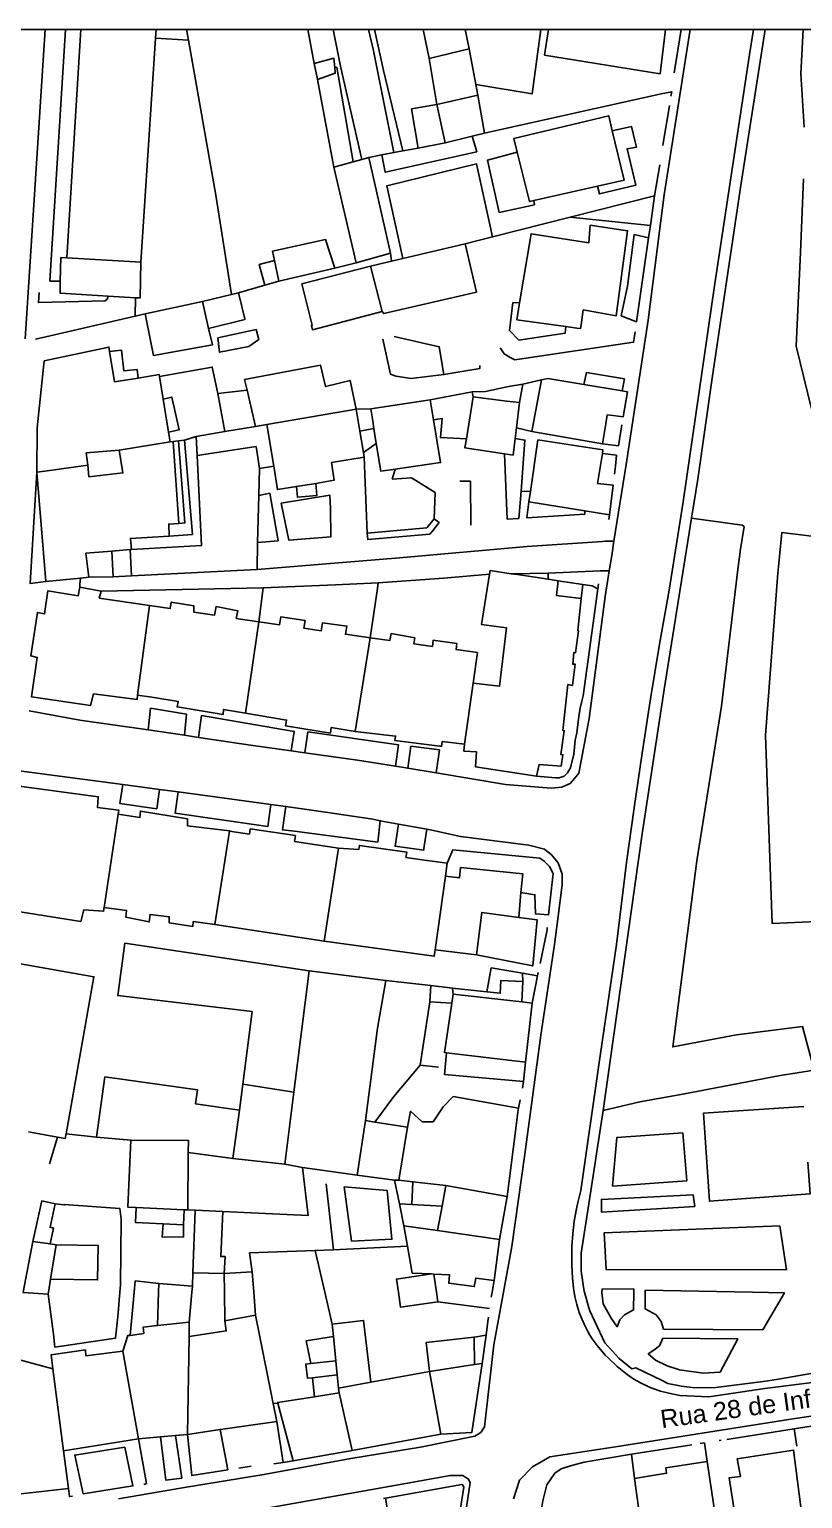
# Model space of a CAD drawing. Header units: millimetres. Extents: x 1778 to 2471, y 1406 to 1876.
# Drawn here: x 2260.8 to 2367.6, y 1672.4 to 1875.5 of the extents above; entities that cross this region are included whole.
import ezdxf
from ezdxf.enums import TextEntityAlignment as Align

# ---------------------------------------------------------------- set-up
doc = ezdxf.new("R2010")
doc.units = ezdxf.units.MM
doc.linetypes.add('SOLID_LINE', pattern=[0])
doc.layers.add('ARQ_LEGENDA', color=5, linetype='Continuous', lineweight=0)
doc.layers.add('LOC_CORTE', color=6, linetype='Continuous')
doc.layers.add('LOC_VISTA', color=8, linetype='Continuous')
doc.styles.add('Arial', font='arial.ttf', dxfattribs={"height": 0.2})

msp = doc.modelspace()

# ---------------------------------------------------------------- linework, layer by layer
at = {"layer": 'LOC_CORTE'}
for p, q in [((2267.877, 1875.536), (2265.917, 1843.932)), ((2321.527, 1872.852), (2316.007, 1871.502)), ((2316.007, 1871.502), (2317.097, 1865.152)), ((2300.557, 1868.622), (2302.857, 1856.482)), ((2322.747, 1866.442), (2317.097, 1865.152)), ((2318.237, 1859.842), (2317.097, 1865.152)), ((2305.497, 1857.222), (2302.857, 1856.482)), ((2276.157, 1843.362), (2265.917, 1843.932)), ((2295.237, 1840.742), (2294.647, 1843.592)), ((2309.507, 1836.512), (2307.887, 1842.812)), ((2285.527, 1834.192), (2284.687, 1837.902)), ((2328.987, 1826.492), (2328.517, 1823.932)), ((2316.157, 1824.322), (2321.977, 1825.402)), ((2322.087, 1824.712), (2321.167, 1818.902)), ((2322.087, 1824.712), (2321.977, 1825.402)), ((2279.997, 1819.832), (2279.257, 1824.412)), ((2305.937, 1823.002), (2293.587, 1820.892)), ((2307.937, 1823.082), (2316.157, 1824.322)), ((2316.617, 1821.542), (2316.157, 1824.322)), ((2328.077, 1820.432), (2328.517, 1823.932)), ((2292.007, 1820.622), (2287.787, 1819.912)), ((2273.167, 1817.372), (2280.217, 1818.492)), ((2279.997, 1819.832), (2280.217, 1818.492)), ((2280.217, 1818.492), (2280.637, 1818.562)), ((2280.637, 1818.562), (2281.347, 1818.632)), ((2281.397, 1807.212), (2280.637, 1818.562)), ((2281.347, 1818.632), (2282.197, 1818.712)), ((2282.197, 1818.712), (2283.807, 1819.242)), ((2283.807, 1819.242), (2287.787, 1819.912)), ((2283.807, 1819.242), (2283.937, 1816.602)), ((2263.007, 1799.192), (2261.797, 1814.312)), ((2272.127, 1803.402), (2274.687, 1803.622)), ((2274.857, 1803.632), (2274.687, 1803.622)), ((2277.337, 1795.852), (2275.717, 1783.472)), ((2292.477, 1793.612), (2290.637, 1780.962)), ((2307.857, 1791.412), (2305.767, 1778.452)), ((2273.037, 1767.012), (2271.097, 1754.092)), ((2288.407, 1764.682), (2286.367, 1751.772)), ((2303.467, 1762.322), (2301.517, 1749.472)), ((2316.847, 1748.232), (2318.257, 1758.442)), ((2301.517, 1749.472), (2286.367, 1751.772)), ((2322.577, 1747.542), (2316.847, 1748.232)), ((2328.977, 1743.862), (2328.817, 1741.042)), ((2328.897, 1745.032), (2328.977, 1743.862)), ((2328.817, 1741.042), (2319.317, 1742.132)), ((2330.267, 1740.872), (2328.817, 1741.042)), ((2330.267, 1740.872), (2329.317, 1732.712)), ((2329.317, 1732.712), (2318.397, 1734.012)), ((2289.787, 1726.092), (2290.267, 1729.692)), ((2290.267, 1729.692), (2297.317, 1728.572)), ((2296.077, 1718.612), (2297.317, 1728.572)), ((2289.787, 1726.092), (2288.887, 1719.392)), ((2282.717, 1720.212), (2282.657, 1712.302)), ((2288.887, 1719.392), (2282.717, 1720.212)), ((2296.077, 1718.612), (2288.887, 1719.392)), ((2311.837, 1716.402), (2311.227, 1716.382)), ((2311.937, 1713.142), (2311.227, 1716.382)), ((2313.627, 1713.042), (2311.937, 1713.142)), ((2282.157, 1712.322), (2275.517, 1712.602)), ((2282.157, 1712.322), (2282.057, 1710.222)), ((2282.657, 1712.302), (2282.157, 1712.322)), ((2283.647, 1712.252), (2282.657, 1712.302)), ((2283.357, 1703.592), (2283.647, 1712.252)), ((2287.487, 1712.072), (2283.647, 1712.252)), ((2282.057, 1710.222), (2279.257, 1710.362)), ((2325.717, 1708.202), (2317.187, 1709.432)), ((2263.607, 1707.592), (2261.207, 1707.922)), ((2264.457, 1707.472), (2263.607, 1707.592)), ((2263.677, 1702.712), (2264.457, 1707.472)), ((2283.287, 1701.732), (2283.357, 1703.592)), ((2287.697, 1703.492), (2283.357, 1703.592)), ((2282.627, 1681.232), (2282.857, 1694.762)), ((2316.057, 1689.952), (2322.267, 1690.892)), ((2323.357, 1691.052), (2322.267, 1690.892)), ((2265.447, 1678.952), (2263.997, 1690.312)), ((2303.297, 1689.472), (2299.867, 1689.092)), ((2299.867, 1689.092), (2300.187, 1686.442)), ((2307.937, 1688.482), (2303.477, 1687.662)), ((2307.937, 1688.482), (2316.057, 1689.952)), ((2317.637, 1681.272), (2316.057, 1689.952)), ((2303.567, 1686.972), (2300.187, 1686.442))]:
    msp.add_line(p, q, dxfattribs=at)
for points in [[(2265.027, 1840.732), (2263.597, 1840.722), (2265.735, 1875.536)], [(2276.157, 1843.362), (2278.207, 1874.322), (2278.286, 1875.536)], [(2315.19, 1875.536), (2316.007, 1871.502)], [(2321.527, 1872.852), (2320.986, 1875.536)], [(2348.702, 1875.536), (2347.937, 1869.392), (2331.967, 1871.962), (2332.5, 1875.536)], [(2300.557, 1868.622), (2300.557, 1868.642), (2300.127, 1870.832), (2302.817, 1871.542), (2302.957, 1870.252)], [(2322.747, 1866.442), (2322.467, 1867.902), (2321.527, 1872.852)], [(2302.957, 1870.252), (2303.037, 1869.472), (2300.557, 1868.622)], [(2302.957, 1870.252), (2303.237, 1870.302), (2305.497, 1857.222)], [(2317.097, 1865.152), (2313.577, 1864.532), (2314.517, 1859.132), (2318.237, 1859.842)], [(2318.237, 1859.842), (2321.947, 1860.762), (2323.687, 1861.202), (2322.747, 1866.442)], [(2328.187, 1858.562), (2327.707, 1860.442), (2340.837, 1863.582), (2341.337, 1861.492), (2342.967, 1854.682), (2339.307, 1853.862), (2330.487, 1851.872)], [(2302.857, 1856.482), (2305.927, 1843.242), (2310.687, 1844.592), (2307.687, 1857.832), (2306.717, 1857.562), (2305.497, 1857.222)], [(2330.487, 1851.872), (2330.557, 1851.292), (2325.677, 1850.222), (2324.087, 1857.462), (2328.187, 1858.562)], [(2330.487, 1851.872), (2329.907, 1851.722), (2328.187, 1858.562)], [(2334.907, 1834.442), (2328.157, 1835.392), (2328.497, 1837.702), (2330.107, 1847.282), (2338.067, 1846.002), (2338.287, 1848.462), (2343.457, 1847.682), (2341.887, 1835.932), (2337.327, 1836.732), (2337.017, 1834.692), (2336.937, 1834.152), (2336.427, 1834.222), (2334.907, 1834.442)], [(2295.237, 1840.742), (2302.957, 1842.532), (2301.687, 1846.462), (2294.377, 1844.882), (2294.647, 1843.592)], [(2307.887, 1842.812), (2310.817, 1843.492), (2312.387, 1843.862), (2320.997, 1845.882), (2322.557, 1839.212), (2309.727, 1836.232), (2309.507, 1836.512)], [(2276.157, 1843.362), (2276.047, 1838.392), (2275.407, 1838.432), (2271.647, 1838.662), (2264.997, 1839.072), (2265.027, 1840.732)], [(2265.917, 1843.932), (2265.097, 1843.972), (2265.027, 1840.732)], [(2295.237, 1840.742), (2293.307, 1840.182), (2292.527, 1843.022), (2294.647, 1843.592)], [(2309.507, 1836.512), (2299.887, 1833.992), (2299.737, 1834.602), (2299.847, 1834.632), (2298.427, 1840.372), (2307.887, 1842.812)], [(2284.687, 1837.902), (2288.677, 1838.872), (2289.657, 1839.112), (2290.517, 1835.532), (2290.537, 1835.422), (2285.527, 1834.192)], [(2285.527, 1834.192), (2286.047, 1831.902), (2277.907, 1830.462), (2276.757, 1836.182), (2284.687, 1837.902)], [(2261.797, 1814.312), (2261.827, 1820.412), (2261.827, 1820.422), (2262.797, 1829.692), (2271.747, 1831.602), (2271.847, 1830.982)], [(2271.847, 1830.982), (2273.497, 1831.172), (2273.827, 1828.302), (2275.637, 1828.512), (2275.777, 1827.322)], [(2275.777, 1827.322), (2272.527, 1826.792), (2271.847, 1830.982)], [(2293.587, 1820.892), (2292.007, 1820.622), (2290.837, 1825.652), (2290.507, 1827.102), (2300.987, 1829.112), (2301.707, 1826.152), (2305.077, 1827.002), (2305.937, 1823.002)], [(2275.777, 1827.322), (2278.697, 1827.802), (2278.737, 1827.552), (2279.257, 1824.412)], [(2321.977, 1825.402), (2323.817, 1825.482), (2326.987, 1826.132), (2328.987, 1826.492)], [(2328.987, 1826.492), (2331.537, 1827.062), (2330.207, 1819.942), (2328.077, 1820.432)], [(2330.207, 1819.942), (2331.537, 1827.062), (2332.437, 1827.272), (2337.407, 1826.442), (2342.687, 1825.552), (2343.427, 1825.422), (2342.837, 1821.962), (2341.437, 1822.132), (2340.627, 1822.222), (2340.417, 1820.972), (2339.957, 1818.212), (2330.207, 1819.942)], [(2337.407, 1826.442), (2342.687, 1825.552), (2343.007, 1827.212), (2337.747, 1828.072), (2337.407, 1826.442)], [(2279.257, 1824.412), (2280.437, 1824.682), (2281.457, 1820.172), (2279.997, 1819.832)], [(2287.787, 1819.912), (2286.817, 1825.172), (2290.837, 1825.652), (2292.007, 1820.622)], [(2328.517, 1823.932), (2326.747, 1824.142), (2323.857, 1824.502), (2322.087, 1824.712)], [(2305.937, 1823.002), (2306.257, 1821.072), (2306.437, 1819.972), (2306.917, 1817.042), (2307.027, 1816.382), (2302.507, 1815.642), (2302.907, 1813.182), (2300.347, 1812.762), (2297.667, 1812.332), (2295.047, 1811.902), (2294.527, 1815.122), (2293.587, 1820.892)], [(2308.377, 1820.332), (2306.437, 1819.972), (2306.257, 1821.072), (2305.937, 1823.002), (2307.937, 1823.082)], [(2307.937, 1823.082), (2308.207, 1821.402), (2308.377, 1820.332)], [(2283.937, 1816.602), (2292.097, 1817.852), (2292.557, 1814.812), (2294.527, 1815.122), (2293.587, 1820.892), (2292.007, 1820.622)], [(2316.617, 1821.542), (2317.597, 1815.632), (2311.307, 1814.742), (2309.317, 1814.462), (2308.707, 1818.292), (2308.377, 1820.332)], [(2321.167, 1818.902), (2317.577, 1819.082), (2317.827, 1821.712), (2316.617, 1821.542)], [(2328.077, 1820.432), (2327.897, 1818.972), (2327.607, 1816.672), (2326.437, 1816.842), (2320.967, 1817.662), (2321.167, 1818.902)], [(2282.197, 1818.712), (2283.287, 1805.692), (2280.097, 1805.472)], [(2281.347, 1818.632), (2282.257, 1807.282), (2281.397, 1807.212)], [(2329.797, 1810.192), (2337.557, 1808.952), (2340.937, 1808.412), (2341.457, 1812.492), (2339.307, 1812.752), (2339.957, 1816.892), (2340.037, 1817.382), (2331.047, 1818.772), (2330.007, 1811.632), (2329.797, 1810.192)], [(2273.167, 1817.372), (2268.617, 1816.992), (2268.837, 1815.262)], [(2268.837, 1815.262), (2268.987, 1813.682), (2273.677, 1814.192), (2273.167, 1817.372)], [(2283.937, 1816.602), (2284.537, 1804.152), (2274.857, 1803.632)], [(2263.007, 1799.192), (2260.877, 1798.902), (2261.797, 1814.312)], [(2261.797, 1814.312), (2262.897, 1814.462), (2268.837, 1815.262)], [(2300.347, 1812.762), (2297.667, 1812.332), (2297.807, 1810.832), (2300.497, 1811.082), (2300.347, 1812.762)], [(2280.097, 1805.472), (2280.017, 1807.132), (2281.397, 1807.212)], [(2274.857, 1803.632), (2274.707, 1805.152), (2280.097, 1805.472)], [(2272.127, 1803.402), (2268.577, 1803.102), (2268.947, 1799.792), (2267.797, 1799.672), (2263.007, 1799.192)], [(2274.687, 1803.622), (2274.887, 1799.972), (2272.327, 1799.832), (2272.127, 1803.402)], [(2330.867, 1772.292), (2322.437, 1773.552), (2322.567, 1775.632), (2320.827, 1775.742), (2320.887, 1776.712), (2322.087, 1785.142), (2325.737, 1784.692), (2326.707, 1792.782), (2323.257, 1793.232), (2324.367, 1800.202), (2324.437, 1800.702), (2327.357, 1800.262), (2328.237, 1800.142), (2332.457, 1799.502), (2333.847, 1799.292), (2333.607, 1797.272), (2337.037, 1796.832), (2336.547, 1792.402), (2336.667, 1792.362), (2336.267, 1789.342), (2336.007, 1789.362), (2335.877, 1787.742), (2336.207, 1787.742), (2335.827, 1784.812), (2335.207, 1784.942), (2334.497, 1778.582), (2334.697, 1778.552), (2334.197, 1775.282), (2334.507, 1775.222), (2334.247, 1773.672), (2331.207, 1773.882), (2330.867, 1772.292)], [(2275.717, 1783.472), (2275.637, 1782.852), (2269.617, 1783.632), (2269.217, 1782.042), (2261.057, 1783.222), (2261.847, 1788.692), (2260.947, 1788.892), (2261.867, 1794.902), (2262.837, 1794.702), (2263.297, 1797.882), (2267.517, 1797.222), (2267.717, 1798.402), (2270.687, 1797.872), (2270.417, 1796.902), (2277.337, 1795.852)], [(2277.337, 1795.852), (2280.197, 1795.432), (2280.367, 1796.352), (2283.487, 1795.822), (2283.487, 1794.942), (2286.327, 1794.522), (2286.567, 1795.722), (2289.567, 1795.112), (2289.357, 1794.072), (2292.477, 1793.612)], [(2292.477, 1793.612), (2295.337, 1793.202), (2295.517, 1794.322), (2298.867, 1793.792), (2298.697, 1792.722), (2301.107, 1792.372), (2301.257, 1793.472), (2304.647, 1793.012), (2304.437, 1791.902), (2307.857, 1791.412)], [(2307.857, 1791.412), (2310.587, 1791.032), (2310.757, 1791.982), (2314.027, 1791.382), (2313.877, 1790.572), (2316.457, 1790.212), (2316.567, 1791.062), (2319.837, 1790.612), (2319.727, 1789.762), (2322.677, 1789.352), (2322.087, 1785.142), (2320.887, 1776.712), (2317.817, 1777.062), (2317.737, 1776.412), (2317.507, 1776.432), (2311.287, 1777.192), (2311.367, 1777.802), (2305.767, 1778.452)], [(2290.637, 1780.962), (2287.597, 1781.492), (2287.537, 1780.792), (2281.167, 1781.852), (2281.307, 1782.612), (2277.657, 1783.172), (2275.717, 1783.472)], [(2305.767, 1778.452), (2302.487, 1778.982), (2302.357, 1778.222), (2296.177, 1779.212), (2296.317, 1780.032), (2290.637, 1780.962)], [(2271.097, 1754.092), (2271.017, 1753.592), (2268.257, 1753.782), (2267.857, 1752.192), (2256.507, 1753.972), (2257.367, 1759.782), (2256.677, 1759.912), (2257.387, 1765.652), (2258.287, 1765.452), (2259.007, 1770.912), (2270.277, 1769.412), (2270.157, 1767.952), (2273.127, 1767.562), (2273.037, 1767.012)], [(2273.037, 1767.012), (2276.037, 1766.552), (2276.097, 1767.452), (2282.597, 1766.392), (2282.607, 1765.422), (2288.417, 1764.712), (2288.407, 1764.682)], [(2288.407, 1764.682), (2291.177, 1764.252), (2291.287, 1765.002), (2297.527, 1764.052), (2297.407, 1763.252), (2303.467, 1762.322)], [(2318.257, 1758.442), (2318.497, 1760.242), (2315.067, 1760.722), (2312.807, 1761.032), (2312.907, 1761.782), (2306.367, 1762.692), (2306.287, 1762.132), (2303.467, 1762.322)], [(2328.417, 1752.742), (2328.687, 1756.202), (2328.947, 1758.742), (2320.367, 1759.632), (2320.217, 1758.232), (2318.257, 1758.442)], [(2286.367, 1751.772), (2283.397, 1752.172), (2283.327, 1751.472), (2280.077, 1752.002), (2280.077, 1752.832), (2277.447, 1753.162), (2277.317, 1752.122), (2274.067, 1752.792), (2274.197, 1753.692), (2271.097, 1754.092)], [(2328.417, 1752.742), (2323.297, 1753.422), (2322.577, 1747.542)], [(2328.417, 1752.742), (2330.957, 1752.402), (2330.327, 1746.022), (2322.577, 1747.542)], [(2316.847, 1748.232), (2316.727, 1747.372), (2301.517, 1749.472)], [(2249.017, 1725.742), (2253.177, 1747.442), (2258.727, 1746.462), (2263.147, 1745.682), (2269.677, 1744.532), (2265.817, 1722.832), (2265.707, 1722.182), (2264.617, 1722.372), (2260.627, 1723.072)], [(2297.317, 1728.572), (2299.407, 1745.372), (2273.957, 1749.192), (2272.977, 1741.932), (2291.567, 1739.722), (2290.267, 1729.692)], [(2323.987, 1742.452), (2324.607, 1745.762), (2328.897, 1745.032)], [(2319.137, 1740.862), (2316.087, 1741.072), (2316.237, 1743.302), (2319.247, 1742.962), (2319.317, 1742.132), (2319.137, 1740.862)], [(2328.977, 1743.862), (2325.937, 1744.032), (2325.837, 1742.252), (2323.987, 1742.452)], [(2328.897, 1745.032), (2330.977, 1744.642), (2330.267, 1740.872)], [(2318.397, 1734.012), (2318.137, 1734.042), (2319.137, 1740.862), (2319.317, 1742.132)], [(2319.317, 1742.132), (2319.247, 1742.962), (2323.987, 1742.452)], [(2329.317, 1732.712), (2329.077, 1730.052), (2318.137, 1731.022), (2318.397, 1734.012)], [(2274.787, 1721.912), (2270.017, 1722.372), (2271.197, 1730.682), (2283.997, 1728.872), (2283.727, 1726.952), (2289.787, 1726.092)], [(2368.377, 1718.882), (2368.707, 1714.522), (2354.767, 1713.492), (2353.957, 1725.682), (2367.797, 1726.612)], [(2311.227, 1716.382), (2306.047, 1717.102), (2307.227, 1724.642), (2308.527, 1724.432), (2313.017, 1723.732), (2311.837, 1716.402)], [(2275.517, 1712.602), (2274.367, 1712.652), (2274.787, 1721.912)], [(2282.717, 1720.212), (2282.727, 1721.902), (2274.787, 1721.912)], [(2287.487, 1712.072), (2299.307, 1711.522), (2298.497, 1718.152), (2296.077, 1718.612)], [(2313.627, 1713.042), (2313.757, 1716.182), (2311.837, 1716.402)], [(2317.187, 1709.432), (2317.797, 1712.812), (2318.307, 1715.662), (2326.777, 1714.152), (2325.717, 1708.202)], [(2263.607, 1707.592), (2264.107, 1709.782), (2263.607, 1709.892), (2264.337, 1713.112), (2262.477, 1713.532), (2261.207, 1707.922)], [(2313.627, 1713.042), (2317.797, 1712.812), (2317.187, 1709.432), (2312.517, 1710.102), (2311.937, 1713.142)], [(2279.257, 1710.362), (2275.417, 1710.562), (2275.517, 1712.602)], [(2287.487, 1712.072), (2287.197, 1705.842), (2287.817, 1705.842), (2287.697, 1703.492)], [(2282.057, 1710.222), (2282.067, 1708.562), (2279.097, 1708.542), (2279.257, 1710.362)], [(2325.717, 1708.202), (2325.007, 1702.532), (2322.447, 1702.862), (2322.247, 1701.682), (2318.717, 1702.142), (2318.847, 1703.312), (2316.657, 1703.412), (2316.357, 1703.432), (2313.667, 1703.552), (2313.017, 1707.272), (2312.517, 1710.102), (2317.187, 1709.432)], [(2263.677, 1702.712), (2263.387, 1700.902), (2263.337, 1700.622), (2259.877, 1700.872), (2259.887, 1700.902), (2261.207, 1707.922)], [(2263.677, 1702.712), (2270.177, 1702.602), (2270.267, 1707.372), (2264.457, 1707.472)], [(2287.747, 1696.932), (2292.027, 1697.722), (2291.787, 1700.902), (2291.567, 1703.732), (2287.697, 1703.492)], [(2287.747, 1696.932), (2287.717, 1700.902), (2287.697, 1703.492)], [(2316.657, 1703.412), (2317.027, 1700.902), (2317.217, 1699.572), (2312.067, 1698.822), (2311.767, 1700.902), (2311.497, 1702.722), (2316.357, 1703.432), (2316.657, 1703.412)], [(2282.847, 1696.762), (2278.457, 1696.302), (2278.597, 1700.902), (2278.627, 1702.092), (2283.287, 1701.732)], [(2283.287, 1701.732), (2283.217, 1700.902), (2282.847, 1696.762)], [(2282.627, 1681.232), (2280.957, 1681.092), (2278.857, 1680.902), (2275.837, 1680.622), (2273.687, 1692.752), (2274.357, 1694.902), (2274.667, 1694.942), (2276.567, 1695.192), (2276.497, 1696.092), (2278.457, 1696.302), (2282.847, 1696.762), (2282.857, 1694.762)], [(2282.627, 1681.232), (2287.147, 1681.902), (2288.207, 1682.052), (2289.747, 1682.282), (2294.967, 1683.042), (2294.447, 1685.522), (2292.027, 1697.722), (2287.747, 1696.932), (2287.967, 1695.552), (2282.857, 1694.762)], [(2282.847, 1696.762), (2282.857, 1694.762), (2287.967, 1695.552), (2287.747, 1696.932)], [(2303.477, 1687.662), (2303.297, 1689.472), (2303.107, 1691.422), (2302.777, 1694.762), (2302.607, 1696.502), (2306.957, 1697.002), (2307.937, 1688.482)], [(2316.057, 1689.952), (2322.267, 1690.892), (2322.237, 1694.702), (2315.607, 1693.962), (2316.057, 1689.952)], [(2322.267, 1690.892), (2322.237, 1694.702), (2323.887, 1694.992), (2323.357, 1691.052)], [(2263.997, 1690.312), (2263.747, 1692.262), (2268.507, 1692.922), (2268.577, 1692.092), (2273.687, 1692.752), (2275.837, 1680.622), (2265.447, 1678.952)], [(2258.217, 1691.892), (2260.587, 1691.252), (2263.997, 1690.312)], [(2303.297, 1689.472), (2303.107, 1691.422), (2299.677, 1691.052), (2298.967, 1690.972), (2299.177, 1689.012), (2299.867, 1689.092)], [(2323.357, 1691.052), (2321.917, 1681.512), (2317.637, 1681.272)], [(2303.567, 1686.972), (2303.477, 1687.662), (2303.297, 1689.472)], [(2300.187, 1686.442), (2295.087, 1685.662), (2295.107, 1685.562), (2297.217, 1677.592), (2305.357, 1679.042), (2303.567, 1686.972)], [(2317.637, 1681.272), (2305.357, 1679.042), (2303.567, 1686.972), (2303.477, 1687.662)], [(2265.447, 1678.952), (2266.157, 1673.772), (2240.217, 1670.882), (2239.177, 1671.152), (2238.477, 1671.702), (2237.987, 1672.322), (2238.147, 1673.222)], [(2340.317, 1662.302), (2330.527, 1663.752), (2331.477, 1670.672), (2331.737, 1672.062), (2332.277, 1674.272), (2333.367, 1675.872), (2334.267, 1676.492), (2335.577, 1676.922), (2337.437, 1677.422), (2343.987, 1678.502), (2344.397, 1675.162), (2345.297, 1668.802), (2343.277, 1668.582)], [(2358.507, 1668.752), (2357.497, 1675.252), (2359.037, 1675.412), (2358.587, 1677.852), (2366.397, 1679.072), (2367.527, 1670.122)], [(2345.297, 1668.802), (2344.397, 1675.162), (2348.827, 1675.882), (2348.747, 1676.642), (2354.467, 1677.512), (2356.737, 1662.132), (2351.457, 1661.392), (2350.857, 1664.322), (2346.037, 1663.602), (2345.297, 1668.802)], [(2311.437, 1663.762), (2309.997, 1672.442), (2320.527, 1674.332), (2320.617, 1674.272), (2320.827, 1673.932), (2319.307, 1664.252), (2311.437, 1663.762)]]:
    msp.add_lwpolyline(points, dxfattribs=at)
at = {"layer": 'LOC_VISTA'}
for p, q in [((2299.232, 1875.536), (2300.127, 1870.832)), ((2350.848, 1875.536), (2349.867, 1869.542)), ((2278.207, 1874.322), (2282.737, 1874.032)), ((2300.557, 1868.622), (2302.857, 1856.482)), ((2347.887, 1856.822), (2347.187, 1852.522)), ((2305.927, 1843.242), (2302.957, 1842.532)), ((2310.687, 1844.592), (2310.817, 1843.492)), ((2275.407, 1838.432), (2275.387, 1835.872)), ((2276.757, 1836.182), (2275.387, 1835.872)), ((2307.027, 1816.382), (2307.447, 1805.862)), ((2340.937, 1808.412), (2340.837, 1807.742)), ((2292.307, 1804.602), (2292.217, 1800.862)), ((2295.137, 1804.812), (2292.307, 1804.602)), ((2292.217, 1800.862), (2274.887, 1799.972)), ((2272.327, 1799.832), (2268.947, 1799.792)), ((2293.047, 1798.302), (2292.477, 1793.612)), ((2303.047, 1798.712), (2293.047, 1798.302)), ((2318.047, 1799.652), (2308.987, 1799.022)), ((2336.727, 1780.532), (2336.417, 1778.272)), ((2297.357, 1778.462), (2296.947, 1775.772)), ((2331.087, 1745.142), (2330.977, 1744.642)), ((2329.077, 1730.052), (2328.907, 1729.142)), ((2327.937, 1723.162), (2326.777, 1714.152)), ((2264.617, 1722.372), (2263.547, 1718.652)), ((2265.817, 1722.832), (2270.017, 1722.372)), ((2298.497, 1718.152), (2306.047, 1717.102)), ((2301.767, 1715.892), (2302.797, 1706.782)), ((2313.757, 1716.182), (2318.307, 1715.662)), ((2265.577, 1713.022), (2273.257, 1712.482)), ((2313.017, 1707.272), (2302.797, 1706.782)), ((2317.217, 1699.572), (2324.337, 1698.662)), ((2374.087, 1690.612), (2364.317, 1688.902)), ((2294.967, 1683.042), (2295.837, 1677.382)), ((2356.367, 1680.432), (2356.087, 1680.382)), ((2366.477, 1682.012), (2357.177, 1680.552)), ((2366.477, 1682.012), (2366.837, 1679.642)), ((2352.307, 1679.792), (2343.987, 1678.502)), ((2291.417, 1676.862), (2289.697, 1676.572)), ((2295.837, 1677.382), (2294.527, 1677.162)), ((2297.217, 1677.592), (2295.837, 1677.382)), ((2275.067, 1674.112), (2268.197, 1673.012)), ((2309.997, 1672.442), (2309.697, 1672.392))]:
    msp.add_line(p, q, dxfattribs=at)
msp.add_lwpolyline([(2109.839, 1405.536), (2469.839, 1405.536), (2469.839, 1875.536), (2109.839, 1875.536)], close=True, dxfattribs=at)
for points in [[(2262.922, 1875.536), (2260.187, 1832.722)], [(2260.737, 1781.302), (2267.737, 1780.022), (2277.167, 1778.672), (2282.177, 1777.922), (2284.147, 1777.622), (2291.627, 1776.512), (2296.947, 1775.772), (2298.827, 1775.502), (2306.087, 1774.502), (2311.357, 1773.652), (2313.067, 1773.372), (2317.007, 1772.742), (2326.577, 1771.112), (2332.887, 1770.592), (2334.367, 1770.742), (2334.427, 1770.772), (2335.497, 1771.252), (2336.127, 1771.962), (2336.697, 1772.672), (2338.127, 1780.262), (2340.337, 1797.132), (2340.907, 1800.652), (2341.247, 1802.782), (2341.557, 1804.762), (2343.247, 1815.352), (2346.277, 1835.342), (2347.847, 1847.632), (2348.487, 1852.642), (2351.807, 1873.772), (2352.079, 1875.536)], [(2282.737, 1874.032), (2278.207, 1874.322), (2278.286, 1875.536)], [(2288.677, 1838.872), (2286.517, 1852.632), (2282.737, 1874.032), (2282.468, 1875.536)], [(2282.468, 1875.536), (2282.737, 1874.032)], [(2282.737, 1874.032), (2282.468, 1875.536)], [(2299.232, 1875.536), (2300.127, 1870.832), (2300.557, 1868.642), (2300.557, 1868.622), (2302.857, 1856.482), (2305.927, 1843.242), (2302.957, 1842.532), (2301.687, 1846.462), (2294.377, 1844.882), (2294.647, 1843.592), (2292.527, 1843.022), (2293.307, 1840.182), (2289.657, 1839.112), (2288.677, 1838.872)], [(2306.717, 1857.562), (2303.827, 1870.222), (2302.727, 1875.536)], [(2315.19, 1875.536), (2316.007, 1871.502), (2317.097, 1865.152), (2313.577, 1864.532), (2314.517, 1859.132), (2318.237, 1859.842), (2321.947, 1860.762), (2322.587, 1858.622), (2309.937, 1855.772), (2309.477, 1858.172), (2307.687, 1857.832), (2306.717, 1857.562)], [(2307.641, 1875.536), (2308.267, 1872.802), (2308.547, 1871.402), (2311.147, 1858.492), (2312.367, 1858.722), (2309.697, 1869.842), (2308.479, 1875.536)], [(2322.467, 1867.902), (2321.527, 1872.852), (2320.986, 1875.536)], [(2331.431, 1875.536), (2330.237, 1866.602), (2322.467, 1867.902)], [(2360.869, 1875.536), (2360.317, 1872.082), (2355.467, 1840.092), (2351.117, 1810.222), (2349.197, 1798.002), (2347.877, 1790.502), (2346.627, 1782.982), (2345.447, 1775.452), (2344.887, 1771.682), (2344.347, 1767.912), (2343.317, 1760.352), (2342.837, 1756.572), (2341.917, 1749.002), (2339.417, 1732.012), (2336.967, 1714.992), (2336.547, 1713.302), (2336.377, 1712.442), (2336.077, 1710.722), (2335.967, 1709.862), (2335.877, 1708.992), (2335.747, 1707.252), (2335.727, 1706.382), (2335.727, 1704.642), (2335.817, 1702.902), (2335.957, 1701.452), (2336.047, 1700.902), (2336.147, 1700.322), (2336.417, 1699.192), (2336.767, 1698.092), (2336.967, 1697.552), (2337.427, 1696.492), (2337.957, 1695.472), (2338.247, 1694.972), (2338.557, 1694.482), (2339.227, 1693.542), (2339.957, 1692.652), (2340.347, 1692.222), (2340.757, 1691.812), (2342.027, 1690.632), (2342.457, 1690.252), (2342.907, 1689.882), (2343.367, 1689.542), (2343.847, 1689.202), (2344.327, 1688.892), (2345.337, 1688.322), (2346.387, 1687.832), (2346.927, 1687.612), (2348.017, 1687.242), (2349.137, 1686.952), (2350.667, 1686.642), (2354.697, 1686.452), (2362.437, 1687.572), (2377.397, 1689.492)], [(2374.087, 1690.612), (2364.317, 1688.902), (2362.547, 1688.592), (2355.637, 1687.732), (2352.747, 1687.702), (2350.887, 1687.902), (2349.027, 1688.302), (2348.207, 1688.692), (2344.567, 1690.432), (2344.047, 1690.332), (2342.277, 1691.762), (2340.307, 1693.912), (2338.207, 1698.342), (2338.097, 1698.742), (2337.487, 1700.902), (2337.457, 1701.022), (2337.027, 1703.812), (2337.007, 1706.292), (2338.097, 1713.112), (2340.067, 1726.042), (2345.457, 1764.312), (2348.517, 1784.272), (2352.297, 1807.942), (2353.157, 1813.342), (2355.117, 1827.302), (2359.147, 1854.292), (2362.456, 1875.536)], [(2362.456, 1875.536), (2359.147, 1854.292), (2355.117, 1827.302), (2353.157, 1813.342), (2352.297, 1807.942), (2348.517, 1784.272), (2345.457, 1764.312), (2340.067, 1726.042)], [(2362.456, 1875.536), (2359.147, 1854.292), (2355.117, 1827.302), (2353.157, 1813.342), (2352.297, 1807.942), (2359.297, 1806.982), (2359.577, 1806.772), (2359.037, 1803.652), (2358.677, 1800.862), (2356.407, 1781.942), (2353.037, 1760.542), (2349.687, 1734.822), (2358.517, 1736.512), (2367.647, 1737.642)], [(2367.837, 1862.032), (2367.387, 1869.402), (2367.74, 1875.536)], [(2282.737, 1874.032), (2286.517, 1852.632), (2288.677, 1838.872)], [(2349.447, 1866.302), (2349.547, 1866.912), (2348.097, 1866.632), (2323.687, 1861.202)], [(2349.227, 1865.012), (2349.037, 1863.862), (2348.547, 1860.902), (2348.327, 1859.492)], [(2341.337, 1861.492), (2342.967, 1854.682), (2339.307, 1853.862), (2339.557, 1852.782), (2344.597, 1854.002), (2343.387, 1859.032), (2344.657, 1859.242), (2344.487, 1859.972), (2343.967, 1862.122), (2341.337, 1861.492)], [(2314.517, 1859.132), (2312.367, 1858.722), (2311.147, 1858.492), (2309.477, 1858.172), (2307.687, 1857.832)], [(2312.387, 1843.862), (2310.157, 1853.882), (2322.567, 1856.942), (2324.777, 1846.832), (2320.997, 1845.882), (2312.387, 1843.862)], [(2368.887, 1823.062), (2366.757, 1831.722), (2367.367, 1844.702), (2367.757, 1854.882)], [(2347.187, 1852.522), (2335.487, 1849.552), (2324.777, 1846.832), (2320.997, 1845.882)], [(2347.187, 1852.522), (2346.597, 1848.402), (2335.487, 1849.552), (2347.187, 1852.522)], [(2347.187, 1852.522), (2346.597, 1848.402), (2346.517, 1847.882), (2346.347, 1846.732), (2344.897, 1836.702), (2344.667, 1835.102)], [(2344.377, 1847.172), (2346.347, 1846.732), (2344.897, 1836.702), (2344.667, 1835.102), (2342.577, 1835.942), (2343.427, 1840.012), (2344.377, 1847.172)], [(2262.117, 1839.132), (2262.007, 1837.752), (2271.207, 1837.992), (2271.487, 1838.242), (2271.647, 1838.662)], [(2334.907, 1834.442), (2328.157, 1835.392), (2328.497, 1837.702), (2327.597, 1837.752), (2327.137, 1833.882), (2328.397, 1832.582), (2334.807, 1833.522), (2334.907, 1834.442)], [(2275.387, 1835.872), (2263.037, 1833.022), (2261.587, 1832.692)], [(2292.117, 1834.052), (2292.487, 1832.632), (2291.077, 1831.702), (2287.047, 1830.892), (2286.817, 1832.872), (2292.117, 1834.052)], [(2309.597, 1832.702), (2310.667, 1827.872), (2311.427, 1827.602), (2313.507, 1827.272), (2318.057, 1827.792), (2317.407, 1831.652), (2311.187, 1833.062)], [(2325.837, 1831.512), (2326.397, 1830.682), (2327.227, 1830.142), (2327.857, 1829.862), (2344.277, 1832.272), (2344.347, 1832.822), (2344.477, 1833.692)], [(2286.817, 1825.172), (2286.027, 1828.832), (2278.737, 1827.552)], [(2323.027, 1829.072), (2323.027, 1828.652), (2318.057, 1827.792)], [(2339.957, 1818.212), (2342.177, 1817.952), (2342.637, 1820.862)], [(2326.437, 1816.842), (2327.607, 1816.672), (2327.897, 1818.972), (2329.247, 1818.752), (2328.747, 1811.702), (2328.397, 1807.922), (2326.807, 1807.812), (2326.437, 1816.842)], [(2327.897, 1818.972), (2329.247, 1818.752), (2328.747, 1811.702), (2330.007, 1811.632)], [(2273.167, 1817.372), (2268.617, 1816.992), (2268.837, 1815.262)], [(2311.307, 1814.742), (2310.907, 1813.352), (2313.597, 1813.512), (2316.867, 1811.482), (2316.687, 1807.872), (2315.757, 1806.662), (2315.687, 1806.592), (2311.037, 1806.182), (2307.447, 1805.862), (2307.027, 1816.382), (2306.917, 1817.042), (2308.707, 1818.292), (2309.317, 1814.462), (2311.307, 1814.742)], [(2339.957, 1816.892), (2341.907, 1816.642), (2341.777, 1815.122), (2341.647, 1814.022)], [(2292.557, 1814.812), (2292.467, 1811.082), (2292.307, 1804.602)], [(2321.767, 1806.972), (2321.727, 1813.052), (2320.277, 1813.042)], [(2294.007, 1811.422), (2295.137, 1804.812), (2292.307, 1804.602), (2292.467, 1811.082), (2294.007, 1811.422)], [(2302.297, 1811.142), (2302.377, 1809.232), (2302.407, 1805.362), (2296.607, 1804.922), (2295.577, 1810.032), (2302.297, 1811.142)], [(2302.377, 1809.232), (2302.407, 1805.362), (2296.607, 1804.922)], [(2337.557, 1808.952), (2337.557, 1808.522), (2329.537, 1807.992), (2329.797, 1810.192), (2337.557, 1808.952)], [(2316.687, 1807.872), (2315.757, 1806.662), (2315.687, 1806.592), (2311.037, 1806.182), (2307.447, 1805.862), (2307.527, 1804.982), (2316.087, 1805.742), (2316.427, 1806.092), (2317.387, 1807.342), (2316.687, 1807.872)], [(2352.297, 1807.942), (2348.517, 1784.272), (2345.457, 1764.312), (2340.067, 1726.042), (2345.117, 1727.222), (2351.097, 1728.292), (2364.517, 1730.872), (2369.257, 1731.632), (2367.647, 1737.642), (2358.517, 1736.512), (2349.687, 1734.822), (2353.037, 1760.542), (2356.407, 1781.942), (2358.677, 1800.862), (2359.037, 1803.652), (2359.577, 1806.772), (2359.297, 1806.982), (2352.297, 1807.942)], [(2352.297, 1807.942), (2359.297, 1806.982), (2359.577, 1806.772), (2359.037, 1803.652), (2358.677, 1800.862)], [(2341.557, 1804.762), (2340.357, 1804.752), (2339.997, 1804.742), (2329.567, 1804.042), (2311.897, 1802.462), (2292.217, 1800.862), (2274.887, 1799.972), (2272.327, 1799.832), (2268.947, 1799.792), (2267.797, 1799.672), (2267.747, 1798.812), (2267.717, 1798.402), (2270.687, 1797.872), (2293.047, 1798.302), (2303.047, 1798.712), (2308.987, 1799.022), (2318.047, 1799.652), (2324.367, 1800.202), (2324.437, 1800.702), (2327.357, 1800.262), (2332.457, 1800.332), (2339.677, 1800.662), (2339.707, 1800.652), (2340.907, 1800.652), (2341.247, 1802.782), (2341.557, 1804.762)], [(2340.357, 1804.752), (2339.997, 1804.742), (2329.567, 1804.042), (2311.897, 1802.462), (2292.217, 1800.862)], [(2369.657, 1752.172), (2363.427, 1751.912), (2362.527, 1777.952), (2364.207, 1800.332), (2364.447, 1802.652), (2364.777, 1805.982), (2370.397, 1805.252)], [(2364.777, 1805.982), (2364.447, 1802.652), (2364.207, 1800.332), (2362.527, 1777.952), (2363.427, 1751.912), (2369.657, 1752.172), (2369.717, 1753.162), (2371.407, 1754.742), (2370.947, 1761.302), (2370.617, 1761.952), (2370.067, 1762.362), (2369.927, 1763.122), (2369.697, 1766.022), (2369.847, 1781.962), (2370.377, 1804.062), (2370.397, 1805.252), (2364.777, 1805.982)], [(2373.777, 1804.812), (2370.397, 1805.252), (2364.777, 1805.982), (2364.447, 1802.652), (2364.207, 1800.332)], [(2339.707, 1800.652), (2339.677, 1800.662), (2332.457, 1800.332), (2332.457, 1799.502)], [(2308.987, 1799.022), (2308.857, 1798.212), (2307.857, 1791.412)], [(2330.867, 1772.292), (2331.207, 1773.882), (2334.247, 1773.672), (2334.507, 1775.222), (2334.197, 1775.282), (2334.697, 1778.552), (2334.497, 1778.582), (2335.207, 1784.942), (2335.827, 1784.812), (2336.207, 1787.742), (2335.877, 1787.742), (2336.007, 1789.362), (2336.267, 1789.342), (2336.667, 1792.362), (2336.547, 1792.402), (2337.037, 1796.832), (2337.247, 1798.792), (2338.537, 1798.602), (2339.317, 1798.162), (2338.677, 1793.422), (2337.317, 1783.382), (2337.137, 1782.652), (2336.877, 1781.662), (2336.727, 1780.532), (2336.417, 1778.272), (2336.217, 1777.242), (2336.027, 1775.302), (2335.557, 1773.432), (2335.147, 1772.742), (2334.667, 1772.252), (2333.977, 1772.042), (2333.497, 1772.032), (2330.867, 1772.292)], [(2337.037, 1796.832), (2337.247, 1798.792), (2333.847, 1799.292), (2333.607, 1797.272), (2337.037, 1796.832)], [(2339.417, 1798.872), (2339.317, 1798.162), (2338.677, 1793.422), (2337.317, 1783.382), (2337.137, 1782.652)], [(2277.497, 1781.672), (2277.167, 1778.672), (2282.177, 1777.922), (2282.487, 1780.832), (2277.497, 1781.672)], [(2284.547, 1780.652), (2284.147, 1777.622), (2291.627, 1776.512), (2296.947, 1775.772), (2297.357, 1778.462), (2284.547, 1780.652)], [(2299.237, 1778.402), (2298.827, 1775.502), (2306.087, 1774.502), (2311.357, 1773.652), (2311.797, 1776.582), (2299.237, 1778.402)], [(2313.487, 1776.402), (2313.067, 1773.372), (2317.007, 1772.742), (2317.437, 1775.892), (2313.487, 1776.402)], [(2330.867, 1772.292), (2333.497, 1772.032), (2333.977, 1772.042), (2334.667, 1772.252), (2335.147, 1772.742), (2335.557, 1773.432), (2336.027, 1775.302), (2336.217, 1777.242)], [(2273.087, 1672.352), (2281.647, 1673.832), (2293.177, 1675.692), (2305.197, 1677.902), (2314.817, 1679.462), (2322.307, 1681.002), (2323.157, 1681.502), (2323.647, 1682.292), (2324.977, 1693.632), (2326.287, 1700.902), (2327.427, 1707.242), (2329.247, 1720.002), (2331.457, 1736.452), (2333.347, 1749.002), (2333.807, 1752.542), (2334.417, 1757.222), (2334.407, 1758.702), (2333.827, 1760.262), (2332.917, 1761.372), (2331.977, 1762.162), (2329.777, 1762.712), (2320.347, 1763.912), (2316.377, 1764.802), (2315.687, 1764.932), (2311.757, 1765.652), (2309.247, 1766.112), (2308.217, 1766.302), (2301.697, 1767.312), (2296.207, 1768.062), (2294.137, 1768.342), (2285.037, 1769.602), (2281.327, 1770.092), (2278.717, 1770.432), (2273.647, 1771.112), (2259.357, 1773.002)], [(2273.647, 1771.112), (2273.277, 1768.512), (2278.357, 1767.772), (2278.717, 1770.432), (2273.647, 1771.112)], [(2281.327, 1770.092), (2280.917, 1767.152), (2293.737, 1765.332), (2294.137, 1768.342), (2285.037, 1769.602), (2281.327, 1770.092)], [(2296.207, 1768.062), (2295.737, 1764.832), (2297.417, 1764.652), (2308.917, 1763.152), (2309.247, 1766.112), (2308.217, 1766.302), (2301.697, 1767.312), (2296.207, 1768.062)], [(2311.757, 1765.652), (2311.297, 1762.582), (2315.267, 1762.042), (2315.297, 1762.252), (2315.687, 1764.932), (2311.757, 1765.652)], [(2328.687, 1756.202), (2328.947, 1758.742), (2320.367, 1759.632), (2320.217, 1758.232), (2318.257, 1758.442), (2318.497, 1760.242), (2319.307, 1762.102), (2331.337, 1760.942), (2331.897, 1760.532), (2332.657, 1759.782), (2333.147, 1758.822), (2332.527, 1753.072), (2330.707, 1753.222), (2330.647, 1755.862), (2328.687, 1756.202)], [(2332.527, 1753.072), (2333.147, 1758.822), (2332.657, 1759.782), (2331.897, 1760.532), (2331.337, 1760.942), (2319.307, 1762.102), (2318.497, 1760.242)], [(2332.347, 1751.352), (2332.307, 1751.002), (2331.347, 1746.372)], [(2306.047, 1717.102), (2298.497, 1718.152), (2296.077, 1718.612), (2297.317, 1728.572), (2299.407, 1745.372), (2310.047, 1744.002), (2316.237, 1743.302), (2316.087, 1741.072), (2314.767, 1732.292), (2311.117, 1727.952), (2308.527, 1724.432), (2307.227, 1724.642), (2306.047, 1717.102)], [(2299.407, 1745.372), (2310.047, 1744.002), (2316.237, 1743.302)], [(2310.047, 1744.002), (2308.857, 1737.432), (2307.227, 1724.642)], [(2316.087, 1741.072), (2314.767, 1732.292), (2317.327, 1732.032)], [(2369.257, 1731.632), (2364.517, 1730.872), (2351.097, 1728.292), (2345.117, 1727.222), (2340.067, 1726.042)], [(2326.777, 1714.152), (2318.307, 1715.662), (2313.757, 1716.182), (2311.837, 1716.402), (2313.017, 1723.732), (2313.427, 1725.932), (2315.057, 1724.452), (2316.547, 1724.462), (2317.947, 1726.532), (2319.357, 1727.952), (2328.347, 1726.382), (2328.277, 1725.812), (2327.937, 1723.162), (2326.777, 1714.152)], [(2328.577, 1727.502), (2328.347, 1726.382), (2328.277, 1725.812)], [(2340.067, 1726.042), (2338.097, 1713.112), (2337.007, 1706.292), (2337.027, 1703.812), (2337.457, 1701.022), (2337.487, 1700.902), (2338.097, 1698.742)], [(2351.097, 1722.942), (2351.637, 1716.292), (2341.377, 1715.582), (2341.967, 1722.312), (2351.097, 1722.942)], [(2304.257, 1715.502), (2310.197, 1714.992), (2310.867, 1708.232), (2305.277, 1707.982), (2304.257, 1715.502)], [(2304.257, 1715.502), (2310.197, 1714.992), (2310.867, 1708.232), (2305.277, 1707.982), (2304.257, 1715.502)], [(2263.337, 1700.622), (2263.387, 1700.902), (2263.677, 1702.712), (2270.177, 1702.602), (2270.267, 1707.372), (2264.457, 1707.472), (2263.607, 1707.592), (2264.107, 1709.782), (2263.607, 1709.892), (2264.337, 1713.112), (2265.577, 1712.982), (2265.577, 1713.022), (2273.257, 1712.482), (2273.447, 1711.022), (2273.337, 1701.912), (2273.247, 1700.902), (2272.957, 1697.492), (2272.637, 1694.542), (2264.287, 1693.312), (2264.067, 1695.102), (2263.337, 1700.622)], [(2352.507, 1714.392), (2339.837, 1713.732), (2339.847, 1711.962), (2352.727, 1712.762), (2352.507, 1714.392)], [(2364.497, 1710.092), (2365.397, 1704.012), (2340.477, 1704.042), (2340.227, 1709.132), (2364.497, 1710.092)], [(2302.797, 1706.782), (2300.237, 1706.692), (2291.197, 1706.352), (2291.567, 1703.732)], [(2294.447, 1685.522), (2292.027, 1697.722), (2291.787, 1700.902), (2291.567, 1703.732), (2291.197, 1706.352), (2300.237, 1706.692), (2301.587, 1700.902), (2302.607, 1696.502), (2302.777, 1694.762), (2299.027, 1694.182), (2299.677, 1691.052), (2298.967, 1690.972), (2299.177, 1689.012), (2299.867, 1689.092), (2300.187, 1686.442), (2295.087, 1685.662), (2295.107, 1685.562), (2294.447, 1685.522)], [(2300.237, 1706.692), (2301.587, 1700.902), (2302.607, 1696.502)], [(2278.627, 1702.092), (2275.377, 1702.482), (2275.227, 1700.902), (2274.667, 1694.942)], [(2325.007, 1702.532), (2324.727, 1700.902), (2324.607, 1700.212)], [(2344.317, 1701.372), (2344.307, 1700.902), (2344.267, 1698.472), (2343.847, 1698.262), (2342.997, 1697.762), (2342.367, 1697.112), (2342.027, 1696.122), (2341.167, 1697.322), (2340.087, 1699.292), (2339.867, 1700.852), (2339.877, 1700.902), (2339.927, 1701.342), (2344.317, 1701.372)], [(2345.877, 1701.172), (2360.737, 1700.902), (2365.137, 1700.822), (2362.127, 1695.702), (2348.397, 1695.812), (2348.107, 1696.872), (2347.387, 1697.792), (2345.897, 1698.632), (2345.877, 1700.902), (2345.877, 1701.172)], [(2324.217, 1697.442), (2324.147, 1696.862), (2323.887, 1694.992)], [(2302.777, 1694.762), (2299.027, 1694.182), (2299.677, 1691.052)], [(2348.337, 1694.542), (2358.667, 1694.472), (2356.227, 1689.862), (2353.887, 1689.702), (2350.627, 1690.172), (2348.927, 1690.722), (2347.297, 1691.492), (2346.297, 1692.402), (2347.067, 1692.902), (2347.847, 1693.472), (2348.337, 1694.542)], [(2434.417, 1693.552), (2430.927, 1692.892), (2417.457, 1690.982), (2366.607, 1683.462), (2341.797, 1679.522), (2332.717, 1678.142), (2330.287, 1676.742), (2328.517, 1674.902), (2327.667, 1672.342)], [(2348.207, 1688.692), (2349.027, 1688.302), (2350.887, 1687.902), (2352.747, 1687.702), (2355.637, 1687.732), (2362.547, 1688.592)], [(2373.277, 1682.692), (2373.237, 1683.062), (2366.477, 1682.012)], [(2275.837, 1680.622), (2276.927, 1674.472), (2276.587, 1674.332)], [(2278.857, 1680.902), (2280.957, 1681.092), (2281.827, 1675.202), (2279.627, 1674.912), (2278.857, 1680.902)], [(2278.857, 1680.902), (2279.627, 1674.912), (2281.827, 1675.202)], [(2282.627, 1681.232), (2287.147, 1681.902), (2288.177, 1676.352), (2283.207, 1675.562), (2282.627, 1681.232)], [(2282.627, 1681.232), (2283.207, 1675.562), (2288.177, 1676.352)], [(2273.927, 1679.482), (2275.067, 1674.112), (2268.197, 1673.012), (2267.017, 1678.392), (2273.927, 1679.482)], [(2354.467, 1677.512), (2354.057, 1680.072), (2353.477, 1679.982)], [(2320.667, 1675.582), (2318.917, 1675.582), (2310.737, 1674.082), (2273.047, 1667.402)], [(2318.987, 1656.402), (2321.667, 1674.582), (2321.417, 1675.082), (2321.227, 1675.212), (2320.667, 1675.582)], [(2266.157, 1673.772), (2266.307, 1672.642), (2266.697, 1672.712)]]:
    msp.add_lwpolyline(points, dxfattribs=at)

# ---------------------------------------------------------------- texts
at = {"layer": 'ARQ_LEGENDA', "linetype": 'SOLID_LINE', "style": 'Arial'}
msp.add_text('Rua 28 de Infantaria', height=2.5, rotation=7.9203, dxfattribs=at).set_placement((2363.656, 1685.568), align=Align.MIDDLE)

doc.saveas('drawing.dxf')
